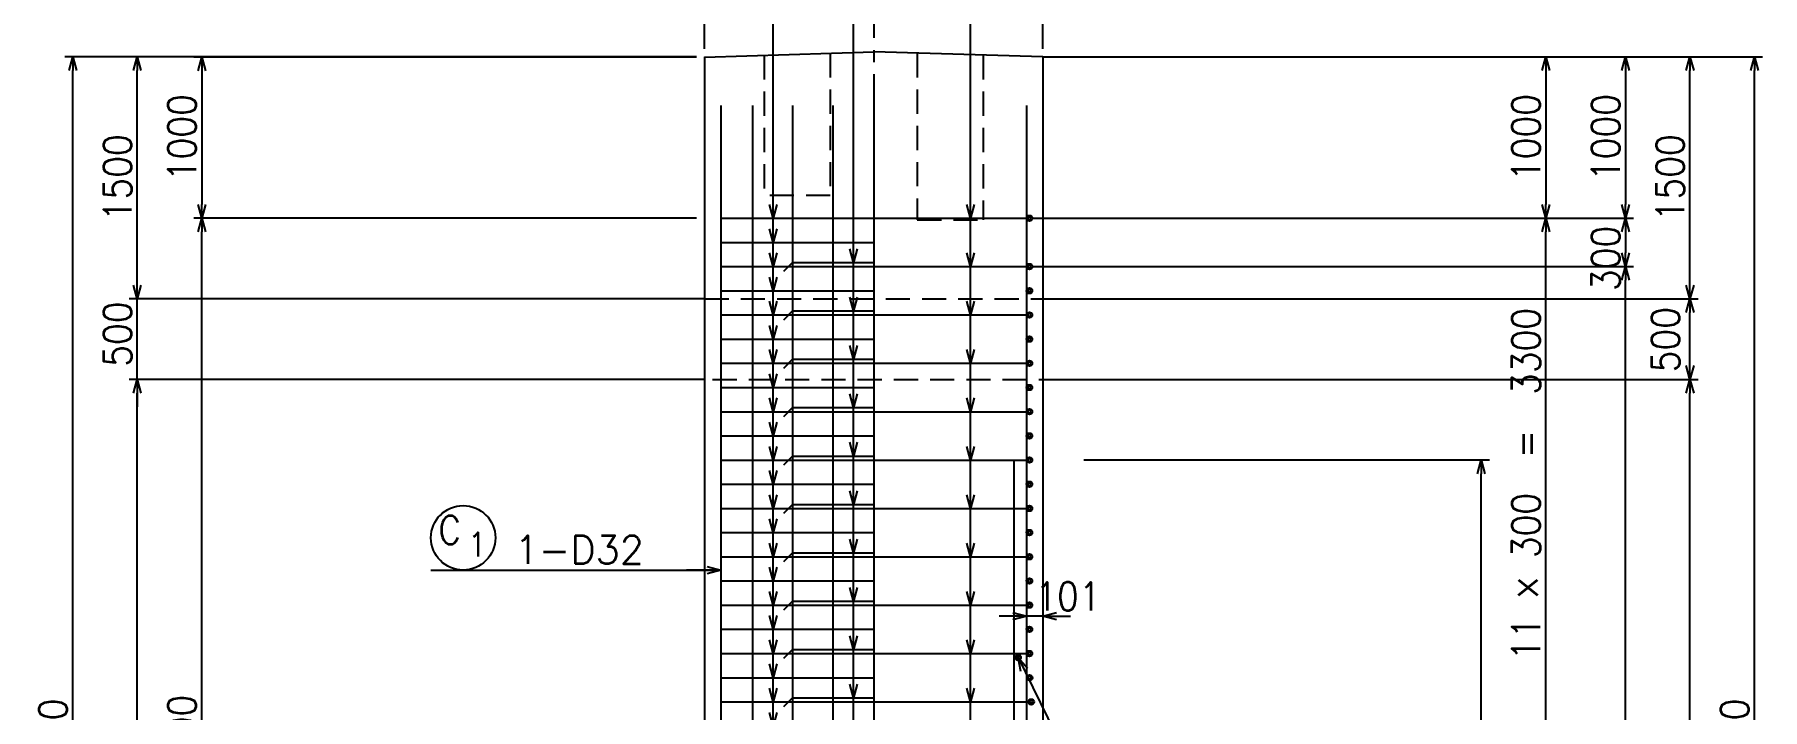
# Model space of a CAD drawing. Extents: x -12844 to 29206, y 115643 to 145343.
# Drawn here: x 5449 to 16171, y 133577 to 137763 of the extents above; entities that cross this region are included whole.
import ezdxf

# ---------------------------------------------------------------- set-up
doc = ezdxf.new("R2010")
doc.units = 0
doc.header["$LTSCALE"] = 300
doc.header["$MEASUREMENT"] = 0
doc.linetypes.add('CENTER', pattern=[2, 1.25, -0.25, 0.25, -0.25])
doc.linetypes.add('HIDDEN', pattern=[0.375, 0.25, -0.125])
doc.layers.get('0').update_dxf_attribs({"linetype": 'CONTINUOUS'})
doc.layers.get('DEFPOINTS').update_dxf_attribs({"linetype": 'CONTINUOUS'})
for name, color, linetype in [('丸ポチ', 2, 'CONTINUOUS'), ('寸法', 1, 'CONTINUOUS'), ('引き出し横', 1, 'CONTINUOUS'), ('引き出し縦', 1, 'CONTINUOUS'), ('柱主筋', 2, 'CONTINUOUS'), ('構造', 3, 'CONTINUOUS'), ('肋筋-0', 3, 'CONTINUOUS'), ('肋筋-2', 3, 'CONTINUOUS')]:
    doc.layers.add(name, color=color, linetype=linetype)
doc.styles.add('romans', font='ROMANS.shx', dxfattribs={"width": 0.9, "bigfont": 'EXTFONT.shx'})
doc.styles.add('ｽﾀｲﾙ1', font='ROMANS.shx', dxfattribs={"bigfont": 'EXTFONT.shx'})
doc.dimstyles.new('ST-50', dxfattribs={"dimscale": 50, "dimtxt": 3.5, "dimasz": 1.7, "dimexe": 1, "dimexo": 1, "dimgap": 1, "dimtad": 0, "dimdec": 0, "dimzin": 0, "dimdsep": 46, "dimtxsty": 'romans', "dimblk": 'OPEN30', "dimcen": 1, "dimdle": 3, "dimclrd": 1, "dimclre": 1, "dimclrt": 3, "dimaunit": 1, "dimadec": 0, "dimazin": 0, "dimtfac": 1, "dimtdec": 0, "dimtix": 1, "dimtmove": 2, "dimatfit": 3, "dimldrblk": 'OPEN30', "dimfxl": 0, "dimtvp": 0.7, "dimtolj": 1, "dimtzin": 0, "dimarcsym": 0})
doc.dimstyles.new('矢', dxfattribs={"dimscale": 50, "dimtxt": 3.5, "dimasz": 1.7, "dimexe": 1, "dimexo": 0.7, "dimgap": 0.09, "dimtad": 0, "dimdec": 0, "dimzin": 0, "dimdsep": 46, "dimtxsty": 'romans', "dimblk": 'OPEN30', "dimcen": 1, "dimdle": 1, "dimclrd": 1, "dimclre": 1, "dimclrt": 3, "dimaunit": 1, "dimadec": 0, "dimazin": 0, "dimtfac": 1, "dimtdec": 0, "dimtix": 1, "dimtmove": 2, "dimatfit": 3, "dimldrblk": 'OPEN30', "dimfxl": 0, "dimtvp": 0.7, "dimtolj": 1, "dimtzin": 0, "dimarcsym": 0})

# ---------------------------------------------------------------- blocks, each defined once
blk = doc.blocks.new('_Open30')
at = {"color": 0, "lineweight": -2}
for p, q in [((-1, 0.27), (0, 0)), ((0, 0), (-1, -0.27)), ((0, 0), (-1, 0))]:
    blk.add_line(p, q, dxfattribs=at)
blk = doc.blocks.new('*D11')
at = {"layer": 'DEFPOINTS', "color": 0, "linetype": 'Continuous'}
for p in [(11656, 135624), (15721, 135624), (14106, 129124)]:
    blk.add_point(p, dxfattribs=at)
at = {"layer": '寸法', "color": 1, "linetype": 'Continuous', "lineweight": -2}
for p, q in [((11706, 135624), (15771, 135624)), ((15721, 129209), (15721, 135539)), ((14156, 129124), (15771, 129124))]:
    blk.add_line(p, q, dxfattribs=at)
at = {"layer": '寸法', "color": 1, "linetype": 'Continuous', "lineweight": -2, "xscale": 85, "yscale": 85, "zscale": 85}
for p, rotation in [((15721, 135624), 90), ((15721, 129124), 270)]:
    blk.add_blockref('_Open30', p, dxfattribs=dict(at, rotation=rotation))
at = {"layer": '寸法', "color": 3, "linetype": 'Continuous', "insert": (15598, 132374), "char_height": 175, "attachment_point": 5, "rotation": 90, "style": 'romans'}
blk.add_mtext('\\A1;6500', dxfattribs=at)
blk = doc.blocks.new('*D16')
at = {"layer": 'DEFPOINTS', "color": 0, "linetype": 'Continuous'}
for p in [(11656, 136124), (15721, 136124), (11656, 135624)]:
    blk.add_point(p, dxfattribs=at)
at = {"layer": '寸法', "color": 1, "linetype": 'Continuous', "lineweight": -2}
for p, q in [((11706, 136124), (15771, 136124)), ((15721, 135709), (15721, 136039)), ((11706, 135624), (15771, 135624))]:
    blk.add_line(p, q, dxfattribs=at)
at = {"layer": '寸法', "color": 1, "linetype": 'Continuous', "lineweight": -2, "xscale": 85, "yscale": 85, "zscale": 85}
for p, rotation in [((15721, 136124), 90), ((15721, 135624), 270)]:
    blk.add_blockref('_Open30', p, dxfattribs=dict(at, rotation=rotation))
at = {"layer": '寸法', "color": 3, "linetype": 'Continuous', "insert": (15569, 135870), "char_height": 175, "attachment_point": 5, "rotation": 90, "style": 'romans'}
blk.add_mtext('\\A1;500', dxfattribs=at)
blk = doc.blocks.new('*D18')
at = {"layer": 'DEFPOINTS', "color": 0, "linetype": 'Continuous'}
for p in [(11643, 136324), (15321, 136324), (12652, 128524)]:
    blk.add_point(p, dxfattribs=at)
at = {"layer": '寸法', "color": 1, "linetype": 'Continuous', "lineweight": -2}
for p, q in [((11693, 136324), (15371, 136324)), ((15321, 128609), (15321, 136239)), ((12702, 128524), (15371, 128524))]:
    blk.add_line(p, q, dxfattribs=at)
at = {"layer": '寸法', "color": 1, "linetype": 'Continuous', "lineweight": -2, "xscale": 85, "yscale": 85, "zscale": 85}
for p, rotation in [((15321, 136324), 90), ((15321, 128524), 270)]:
    blk.add_blockref('_Open30', p, dxfattribs=dict(at, rotation=rotation))
at = {"layer": '寸法', "color": 3, "linetype": 'Continuous', "insert": (15198, 132424), "char_height": 175, "attachment_point": 5, "rotation": 90, "style": 'romans'}
blk.add_mtext('\\A1;52 × 150  =  7800', dxfattribs=at)
blk = doc.blocks.new('*D19')
at = {"layer": 'DEFPOINTS', "color": 0, "linetype": 'Continuous'}
for p in [(11656, 137624), (15721, 137624), (11656, 136124)]:
    blk.add_point(p, dxfattribs=at)
at = {"layer": '寸法', "color": 1, "linetype": 'Continuous', "lineweight": -2}
for p, q in [((11706, 137624), (15771, 137624)), ((15721, 136209), (15721, 137539)), ((11706, 136124), (15771, 136124))]:
    blk.add_line(p, q, dxfattribs=at)
at = {"layer": '寸法', "color": 1, "linetype": 'Continuous', "lineweight": -2, "xscale": 85, "yscale": 85, "zscale": 85}
for p, rotation in [((15721, 137624), 90), ((15721, 136124), 270)]:
    blk.add_blockref('_Open30', p, dxfattribs=dict(at, rotation=rotation))
at = {"layer": '寸法', "color": 3, "linetype": 'Continuous', "insert": (15598, 136874), "char_height": 175, "attachment_point": 5, "rotation": 90, "style": 'romans'}
blk.add_mtext('\\A1;1500', dxfattribs=at)
blk = doc.blocks.new('*D20')
at = {"layer": 'DEFPOINTS', "color": 0, "linetype": 'Continuous'}
for p in [(11656, 137624), (16121, 137624), (11756, 129124)]:
    blk.add_point(p, dxfattribs=at)
at = {"layer": '寸法', "color": 1, "linetype": 'Continuous', "lineweight": -2}
for p, q in [((11706, 137624), (16171, 137624)), ((16121, 129209), (16121, 137539)), ((11806, 129124), (16171, 129124))]:
    blk.add_line(p, q, dxfattribs=at)
at = {"layer": '寸法', "color": 1, "linetype": 'Continuous', "lineweight": -2, "xscale": 85, "yscale": 85, "zscale": 85}
for p, rotation in [((16121, 137624), 90), ((16121, 129124), 270)]:
    blk.add_blockref('_Open30', p, dxfattribs=dict(at, rotation=rotation))
at = {"layer": '寸法', "color": 3, "linetype": 'Continuous', "insert": (15998, 133374), "char_height": 175, "attachment_point": 5, "rotation": 90, "style": 'romans'}
blk.add_mtext('\\A1;8500', dxfattribs=at)
blk = doc.blocks.new('*D44')
at = {"layer": 'DEFPOINTS', "color": 0, "linetype": 'Continuous'}
for p in [(11706, 139586), (9606, 137624), (11706, 137624)]:
    blk.add_point(p, dxfattribs=at)
at = {"layer": '寸法', "color": 1, "linetype": 'Continuous', "lineweight": -2}
for p, q in [((9606, 137674), (9606, 139636)), ((11706, 137674), (11706, 139636)), ((9691, 139586), (11621, 139586))]:
    blk.add_line(p, q, dxfattribs=at)
at = {"layer": '寸法', "color": 1, "linetype": 'Continuous', "lineweight": -2, "xscale": 85, "yscale": 85, "zscale": 85, "rotation": 180}
blk.add_blockref('_Open30', (9606, 139586), dxfattribs=at)
at = {"layer": '寸法', "color": 1, "linetype": 'Continuous', "lineweight": -2, "xscale": 85, "yscale": 85, "zscale": 85}
blk.add_blockref('_Open30', (11706, 139586), dxfattribs=at)
at = {"layer": '寸法', "color": 3, "linetype": 'Continuous', "insert": (10656, 139708), "char_height": 175, "attachment_point": 5, "style": 'romans'}
blk.add_mtext('\\A1;2100', dxfattribs=at)
blk = doc.blocks.new('*D45')
at = {"layer": 'DEFPOINTS', "color": 0, "linetype": 'Continuous'}
for p in [(6086, 137624), (9606, 137624), (9656, 136124)]:
    blk.add_point(p, dxfattribs=at)
at = {"layer": '寸法', "color": 1, "linetype": 'Continuous', "lineweight": -2}
for p, q in [((9556, 137624), (6036, 137624)), ((6086, 136209), (6086, 137539)), ((9606, 136124), (6036, 136124))]:
    blk.add_line(p, q, dxfattribs=at)
at = {"layer": '寸法', "color": 1, "linetype": 'Continuous', "lineweight": -2, "xscale": 85, "yscale": 85, "zscale": 85}
for p, rotation in [((6086, 137624), 90), ((6086, 136124), 270)]:
    blk.add_blockref('_Open30', p, dxfattribs=dict(at, rotation=rotation))
at = {"layer": '寸法', "color": 3, "linetype": 'Continuous', "insert": (5963, 136874), "char_height": 175, "attachment_point": 5, "rotation": 90, "style": 'romans'}
blk.add_mtext('\\A1;1500', dxfattribs=at)
blk = doc.blocks.new('*D46')
at = {"layer": 'DEFPOINTS', "color": 0, "linetype": 'Continuous'}
for p in [(6086, 136124), (9656, 136124), (9656, 135624)]:
    blk.add_point(p, dxfattribs=at)
at = {"layer": '寸法', "color": 1, "linetype": 'Continuous', "lineweight": -2}
for p, q in [((6086, 136209), (6086, 136294)), ((9606, 136124), (6036, 136124)), ((6086, 135624), (6086, 136124)), ((9606, 135624), (6036, 135624)), ((6086, 135539), (6086, 135454))]:
    blk.add_line(p, q, dxfattribs=at)
at = {"layer": '寸法', "color": 1, "linetype": 'Continuous', "lineweight": -2, "xscale": 85, "yscale": 85, "zscale": 85}
for p, rotation in [((6086, 136124), 270), ((6086, 135624), 90)]:
    blk.add_blockref('_Open30', p, dxfattribs=dict(at, rotation=rotation))
at = {"layer": '寸法', "color": 3, "linetype": 'Continuous', "insert": (5963, 135905), "char_height": 175, "attachment_point": 5, "rotation": 90, "style": 'romans'}
blk.add_mtext('\\A1;500', dxfattribs=at)
blk = doc.blocks.new('*D47')
at = {"layer": 'DEFPOINTS', "color": 0, "linetype": 'Continuous'}
for p in [(5686, 137624), (9606, 137624), (9556, 129124)]:
    blk.add_point(p, dxfattribs=at)
at = {"layer": '寸法', "color": 1, "linetype": 'Continuous', "lineweight": -2}
for p, q in [((9556, 137624), (5636, 137624)), ((5686, 129209), (5686, 137539)), ((9506, 129124), (5636, 129124))]:
    blk.add_line(p, q, dxfattribs=at)
at = {"layer": '寸法', "color": 1, "linetype": 'Continuous', "lineweight": -2, "xscale": 85, "yscale": 85, "zscale": 85}
for p, rotation in [((5686, 137624), 90), ((5686, 129124), 270)]:
    blk.add_blockref('_Open30', p, dxfattribs=dict(at, rotation=rotation))
at = {"layer": '寸法', "color": 3, "linetype": 'Continuous', "insert": (5563, 133374), "char_height": 175, "attachment_point": 5, "rotation": 90, "style": 'romans'}
blk.add_mtext('\\A1;8500', dxfattribs=at)
blk = doc.blocks.new('*D49')
at = {"layer": 'DEFPOINTS', "color": 0, "linetype": 'Continuous'}
for p in [(6086, 135624), (9656, 135624), (7206, 129124)]:
    blk.add_point(p, dxfattribs=at)
at = {"layer": '寸法', "color": 1, "linetype": 'Continuous', "lineweight": -2}
for p, q in [((9606, 135624), (6036, 135624)), ((6086, 129209), (6086, 135539)), ((7156, 129124), (6036, 129124))]:
    blk.add_line(p, q, dxfattribs=at)
at = {"layer": '寸法', "color": 1, "linetype": 'Continuous', "lineweight": -2, "xscale": 85, "yscale": 85, "zscale": 85}
for p, rotation in [((6086, 135624), 90), ((6086, 129124), 270)]:
    blk.add_blockref('_Open30', p, dxfattribs=dict(at, rotation=rotation))
at = {"layer": '寸法', "color": 3, "linetype": 'Continuous', "insert": (5963, 132374), "char_height": 175, "attachment_point": 5, "rotation": 90, "style": 'romans'}
blk.add_mtext('\\A1;6500', dxfattribs=at)
blk = doc.blocks.new('*D51')
at = {"layer": 'DEFPOINTS', "color": 0, "linetype": 'Continuous'}
for p in [(6486, 136624), (9556, 136624), (8660, 128524)]:
    blk.add_point(p, dxfattribs=at)
at = {"layer": '寸法', "color": 1, "linetype": 'Continuous', "lineweight": -2}
for p, q in [((9506, 136624), (6436, 136624)), ((6486, 128609), (6486, 136539)), ((8610, 128524), (6436, 128524))]:
    blk.add_line(p, q, dxfattribs=at)
at = {"layer": '寸法', "color": 1, "linetype": 'Continuous', "lineweight": -2, "xscale": 85, "yscale": 85, "zscale": 85}
for p, rotation in [((6486, 136624), 90), ((6486, 128524), 270)]:
    blk.add_blockref('_Open30', p, dxfattribs=dict(at, rotation=rotation))
at = {"layer": '寸法', "color": 3, "linetype": 'Continuous', "insert": (6363, 132574), "char_height": 175, "attachment_point": 5, "rotation": 90, "style": 'romans'}
blk.add_mtext('\\A1;54 × 150  =  8100', dxfattribs=at)
blk = doc.blocks.new('*D53')
at = {"layer": 'DEFPOINTS', "color": 0, "linetype": 'Continuous'}
for p in [(11605, 134155), (11605, 134155), (11706, 134155)]:
    blk.add_point(p, dxfattribs=at)
at = {"layer": '寸法', "color": 1, "linetype": 'Continuous', "lineweight": -2}
for p, q in [((11520, 134155), (11435, 134155)), ((11706, 134155), (11605, 134155)), ((11791, 134155), (11876, 134155))]:
    blk.add_line(p, q, dxfattribs=at)
at = {"layer": '寸法', "color": 1, "linetype": 'Continuous', "lineweight": -2, "xscale": 85, "yscale": 85, "zscale": 85}
blk.add_blockref('_Open30', (11605, 134155), dxfattribs=at)
at = {"layer": '寸法', "color": 1, "linetype": 'Continuous', "lineweight": -2, "xscale": 85, "yscale": 85, "zscale": 85, "rotation": 180}
blk.add_blockref('_Open30', (11706, 134155), dxfattribs=at)
at = {"layer": '寸法', "color": 3, "linetype": 'Continuous', "insert": (11861, 134278), "char_height": 175, "attachment_point": 5, "style": 'romans'}
blk.add_mtext('\\A1;101', dxfattribs=at)
blk = doc.blocks.new('*D54')
at = {"layer": 'DEFPOINTS', "color": 0, "linetype": 'Continuous'}
for p in [(10656, 139186), (11706, 139186), (11706, 137624)]:
    blk.add_point(p, dxfattribs=at)
at = {"layer": '寸法', "color": 1, "linetype": 'Continuous', "lineweight": -2}
for p, q in [((10741, 139186), (11621, 139186)), ((11706, 137674), (11706, 139236))]:
    blk.add_line(p, q, dxfattribs=at)
at = {"layer": '寸法', "color": 1, "linetype": 'Continuous', "lineweight": -2, "xscale": 85, "yscale": 85, "zscale": 85, "rotation": 180}
blk.add_blockref('_Open30', (10656, 139186), dxfattribs=at)
at = {"layer": '寸法', "color": 1, "linetype": 'Continuous', "lineweight": -2, "xscale": 85, "yscale": 85, "zscale": 85}
blk.add_blockref('_Open30', (11706, 139186), dxfattribs=at)
at = {"layer": '寸法', "color": 3, "linetype": 'Continuous', "insert": (11181, 139308), "char_height": 175, "attachment_point": 5, "style": 'romans'}
blk.add_mtext('\\A1;1050', dxfattribs=at)
blk = doc.blocks.new('*D55')
at = {"layer": 'DEFPOINTS', "color": 0, "linetype": 'Continuous'}
for p in [(10656, 139186), (10656, 139186), (9606, 137624)]:
    blk.add_point(p, dxfattribs=at)
at = {"layer": '寸法', "color": 1, "linetype": 'Continuous', "lineweight": -2}
for p, q in [((9606, 137674), (9606, 139236)), ((9691, 139186), (10571, 139186))]:
    blk.add_line(p, q, dxfattribs=at)
at = {"layer": '寸法', "color": 1, "linetype": 'Continuous', "lineweight": -2, "xscale": 85, "yscale": 85, "zscale": 85, "rotation": 180}
blk.add_blockref('_Open30', (9606, 139186), dxfattribs=at)
at = {"layer": '寸法', "color": 1, "linetype": 'Continuous', "lineweight": -2, "xscale": 85, "yscale": 85, "zscale": 85}
blk.add_blockref('_Open30', (10656, 139186), dxfattribs=at)
at = {"layer": '寸法', "color": 3, "linetype": 'Continuous', "insert": (10131, 139308), "char_height": 175, "attachment_point": 5, "style": 'romans'}
blk.add_mtext('\\A1;1050', dxfattribs=at)
blk = doc.blocks.new('*D67')
at = {"layer": 'DEFPOINTS', "color": 0, "linetype": 'Continuous'}
for p in [(11656, 137624), (11656, 136624), (15321, 136624)]:
    blk.add_point(p, dxfattribs=at)
at = {"layer": '構造', "color": 1, "linetype": 'Continuous', "lineweight": -2}
for p, q in [((11706, 137624), (15371, 137624)), ((15321, 137539), (15321, 136709)), ((11706, 136624), (15371, 136624))]:
    blk.add_line(p, q, dxfattribs=at)
at = {"layer": '構造', "color": 1, "linetype": 'Continuous', "lineweight": -2, "xscale": 85, "yscale": 85, "zscale": 85}
for p, rotation in [((15321, 137624), 90), ((15321, 136624), 270)]:
    blk.add_blockref('_Open30', p, dxfattribs=dict(at, rotation=rotation))
at = {"layer": '構造', "color": 3, "linetype": 'Continuous', "insert": (15198, 137124), "char_height": 175, "attachment_point": 5, "rotation": 90, "style": 'romans'}
blk.add_mtext('\\A1;1000', dxfattribs=at)
blk = doc.blocks.new('*D68')
at = {"layer": 'DEFPOINTS', "color": 0, "linetype": 'Continuous'}
for p in [(9606, 137622), (6486, 136624), (9606, 136624)]:
    blk.add_point(p, dxfattribs=at)
at = {"layer": '寸法', "color": 1, "linetype": 'Continuous', "lineweight": -2}
for p, q in [((9556, 137622), (6436, 137622)), ((6486, 137537), (6486, 136709)), ((9556, 136624), (6436, 136624))]:
    blk.add_line(p, q, dxfattribs=at)
at = {"layer": '寸法', "color": 1, "linetype": 'Continuous', "lineweight": -2, "xscale": 85, "yscale": 85, "zscale": 85}
for p, rotation in [((6486, 137622), 90), ((6486, 136624), 270)]:
    blk.add_blockref('_Open30', p, dxfattribs=dict(at, rotation=rotation))
at = {"layer": '寸法', "color": 3, "linetype": 'Continuous', "insert": (6363, 137123), "char_height": 175, "attachment_point": 5, "rotation": 90, "style": 'romans'}
blk.add_mtext('\\A1;1000', dxfattribs=at)
blk = doc.blocks.new('*D71')
at = {"layer": 'DEFPOINTS', "color": 0, "linetype": 'Continuous'}
for p in [(11656, 136624), (14826, 136624), (11656, 133324)]:
    blk.add_point(p, dxfattribs=at)
at = {"layer": '構造', "color": 1, "linetype": 'Continuous', "lineweight": -2}
for p, q in [((11706, 136624), (14876, 136624)), ((14826, 133409), (14826, 136539)), ((11706, 133324), (14876, 133324))]:
    blk.add_line(p, q, dxfattribs=at)
at = {"layer": '構造', "color": 1, "linetype": 'Continuous', "lineweight": -2, "xscale": 85, "yscale": 85, "zscale": 85}
for p, rotation in [((14826, 136624), 90), ((14826, 133324), 270)]:
    blk.add_blockref('_Open30', p, dxfattribs=dict(at, rotation=rotation))
at = {"layer": '構造', "color": 3, "linetype": 'Continuous', "insert": (14703, 134974), "char_height": 175, "attachment_point": 5, "rotation": 90, "style": 'romans'}
blk.add_mtext('\\A1;11 × 300  =  3300', dxfattribs=at)
blk = doc.blocks.new('*D72')
at = {"layer": 'DEFPOINTS', "color": 0, "linetype": 'Continuous'}
for p in [(11656, 137624), (11656, 136624), (14826, 136624)]:
    blk.add_point(p, dxfattribs=at)
at = {"layer": '構造', "color": 1, "linetype": 'Continuous', "lineweight": -2}
for p, q in [((11706, 137624), (14876, 137624)), ((14826, 137539), (14826, 136709)), ((11706, 136624), (14876, 136624))]:
    blk.add_line(p, q, dxfattribs=at)
at = {"layer": '構造', "color": 1, "linetype": 'Continuous', "lineweight": -2, "xscale": 85, "yscale": 85, "zscale": 85}
for p, rotation in [((14826, 137624), 90), ((14826, 136624), 270)]:
    blk.add_blockref('_Open30', p, dxfattribs=dict(at, rotation=rotation))
at = {"layer": '構造', "color": 3, "linetype": 'Continuous', "insert": (14703, 137124), "char_height": 175, "attachment_point": 5, "rotation": 90, "style": 'romans'}
blk.add_mtext('\\A1;1000', dxfattribs=at)
blk = doc.blocks.new('*D77')
at = {"layer": 'DEFPOINTS', "color": 0, "linetype": 'Continuous'}
for p in [(11593, 136624), (11593, 136324), (15321, 136324)]:
    blk.add_point(p, dxfattribs=at)
at = {"layer": '構造', "color": 1, "linetype": 'Continuous', "lineweight": -2}
for p, q in [((11643, 136624), (15371, 136624)), ((15321, 136539), (15321, 136409)), ((11643, 136324), (15371, 136324))]:
    blk.add_line(p, q, dxfattribs=at)
at = {"layer": '構造', "color": 1, "linetype": 'Continuous', "lineweight": -2, "xscale": 85, "yscale": 85, "zscale": 85}
for p, rotation in [((15321, 136624), 90), ((15321, 136324), 270)]:
    blk.add_blockref('_Open30', p, dxfattribs=dict(at, rotation=rotation))
at = {"layer": '構造', "color": 3, "linetype": 'Continuous', "insert": (15198, 136374), "char_height": 175, "attachment_point": 5, "rotation": 90, "style": 'romans'}
blk.add_mtext('\\A1;300', dxfattribs=at)
blk = doc.blocks.new('*D83')
at = {"layer": 'DEFPOINTS', "color": 0, "linetype": 'Continuous'}
for p in [(11909, 135124), (14426, 135124), (12884, 129123)]:
    blk.add_point(p, dxfattribs=at)
at = {"layer": '寸法', "color": 1, "linetype": 'Continuous', "lineweight": -2}
for p, q in [((11959, 135124), (14476, 135124)), ((14426, 129208), (14426, 135039)), ((12934, 129123), (14476, 129123))]:
    blk.add_line(p, q, dxfattribs=at)
at = {"layer": '寸法', "color": 1, "linetype": 'Continuous', "lineweight": -2, "xscale": 85, "yscale": 85, "zscale": 85}
for p, rotation in [((14426, 135124), 90), ((14426, 129123), 270)]:
    blk.add_blockref('_Open30', p, dxfattribs=dict(at, rotation=rotation))
at = {"layer": '寸法', "color": 3, "linetype": 'Continuous', "insert": (14303, 132124), "char_height": 175, "attachment_point": 5, "rotation": 90, "style": 'romans'}
blk.add_mtext('\\A1;6000', dxfattribs=at)

msp = doc.modelspace()

# ---------------------------------------------------------------- linework, layer by layer
at = {"layer": '丸ポチ', "color": 2, "linetype": 'Continuous'}
for centre, radius in [((11622.1, 136623.5), 17.5), ((11622.1, 136623.5), 8.75), ((11622.1, 136323.5), 17.5), ((11622.1, 136323.5), 8.75), ((11622.1, 136173.5), 17.5), ((11622.1, 136173.5), 8.75), ((11622.1, 136023.5), 17.5), ((11622.1, 136023.5), 8.75), ((11622.1, 135873.5), 17.5), ((11622.1, 135873.5), 8.75), ((11622.1, 135723.5), 17.5), ((11622.1, 135723.5), 8.75), ((11622.1, 135573.5), 17.5), ((11622.1, 135573.5), 8.75), ((11622.1, 135423.5), 17.5), ((11622.1, 135423.5), 8.75), ((11622.1, 135273.5), 17.5), ((11622.1, 135273.5), 8.75), ((11622.1, 135123.5), 17.5), ((11622.1, 135123.5), 8.75), ((11622.1, 134973.5), 17.5), ((11622.1, 134973.5), 8.75), ((11622.1, 134823.5), 17.5), ((11622.1, 134823.5), 8.75), ((11622.1, 134673.5), 17.5), ((11622.1, 134673.5), 8.75), ((11622.1, 134523.5), 17.5), ((11622.1, 134523.5), 8.75), ((11622.1, 134373.5), 17.5), ((11622.1, 134373.5), 8.75), ((11622.1, 134223.5), 17.5), ((11622.1, 134223.5), 8.75), ((11622.1, 134073.5), 17.5), ((11622.1, 134073.5), 8.75), ((11622.1, 133923.5), 17.5), ((11622.1, 133923.5), 8.75), ((11551.8, 133898.5), 17.5), ((11551.8, 133898.5), 8.75), ((11623.3, 133773.5), 17.5), ((11623.3, 133773.5), 8.75), ((11633.1, 133623.5), 17.5), ((11633.1, 133623.5), 8.75)]:
    msp.add_circle(centre, radius, dxfattribs=at)
at = {"layer": '引き出し横', "linetype": 'Continuous', "flags": 128}
msp.add_lwpolyline([(7907.3, 134441.2), (9706.8, 134441.2)], dxfattribs=at)
at = {"layer": '引き出し横', "color": 1, "linetype": 'Continuous'}
msp.add_circle((8108.2, 134641.2), 200, dxfattribs=at)
at = {"layer": '引き出し縦', "linetype": 'Continuous', "flags": 128}
for points in [[(10531.1, 127648.5), (10531.1, 138334.3)], [(11255.6, 127623.5), (11255.6, 137870.1)]]:
    msp.add_lwpolyline(points, dxfattribs=at)
at = {"layer": '引き出し縦', "linetype": 'Continuous', "extrusion": (0, 0, -1)}
msp.add_lwpolyline([(-10032.4, 137636.4), (-10032.4, 137899.8)], dxfattribs=at)
at = {"layer": '柱主筋', "linetype": 'Continuous'}
for p, q in [((9706.8, 137323.5), (9706.8, 126877.5)), ((9902.8, 137323.5), (9902.8, 126742)), ((10152.8, 137323.5), (10152.8, 126742)), ((10402.8, 137323.5), (10402.8, 126742)), ((10655.8, 137323.5), (10655.8, 126763.5)), ((11604.8, 137323.5), (11604.8, 126864.5)), ((11524.8, 135123.5), (11524.8, 126864.5))]:
    msp.add_line(p, q, dxfattribs=at)
at = {"layer": '構造', "color": 1, "linetype": 'CENTER'}
msp.add_line((10655.8, 139316.5), (10655.8, 126006.4), dxfattribs=at)
at = {"layer": '構造', "linetype": 'Continuous'}
for p, q in [((9605.8, 137622), (10655.8, 137654.9)), ((9605.8, 137623.5), (9605.8, 129123.5)), ((11705.8, 137623.5), (10655.8, 137654.9)), ((11705.8, 137623.5), (11705.8, 129123.5))]:
    msp.add_line(p, q, dxfattribs=at)
at = {"layer": '構造', "linetype": 'HIDDEN', "ltscale": 2}
for p, q in [((9975.8, 137633.6), (9975.8, 136763.5)), ((10385.8, 137646.5), (10385.8, 136763.5)), ((10925.8, 137646.5), (10925.8, 136613.5)), ((11335.8, 137633.6), (11335.8, 136613.5)), ((10385.8, 136763.5), (9975.8, 136763.5)), ((10925.8, 136613.5), (11335.8, 136613.5)), ((9605.8, 136123.6), (11705.8, 136123.6)), ((9655.8, 135623.5), (11705.8, 135623.5))]:
    msp.add_line(p, q, dxfattribs=at)
at = {"layer": '肋筋-0', "linetype": 'Continuous'}
for p, q in [((9706.8, 136623.5), (11604.8, 136623.5)), ((9706.8, 136473.5), (10655.8, 136473.5)), ((9706.8, 136323.5), (11604.8, 136323.5)), ((9706.8, 136173.5), (10655.8, 136173.5)), ((9706.8, 136023.5), (11604.8, 136023.5)), ((9706.8, 135873.5), (10655.8, 135873.5)), ((9706.8, 135723.5), (11604.8, 135723.5)), ((9706.8, 135573.5), (10655.8, 135573.5)), ((9706.8, 135423.5), (11604.8, 135423.5)), ((9706.8, 135273.5), (10655.8, 135273.5)), ((9706.8, 135123.5), (11604.8, 135123.5)), ((9706.8, 134973.5), (10655.8, 134973.5)), ((9706.8, 134823.5), (11604.8, 134823.5)), ((9706.8, 134673.5), (10655.8, 134673.5)), ((9706.8, 134523.5), (11604.8, 134523.5)), ((9706.8, 134373.5), (10655.8, 134373.5)), ((9706.8, 134223.5), (11604.8, 134223.5)), ((9706.8, 134073.5), (10655.8, 134073.5)), ((9706.8, 133923.5), (11604.8, 133923.5)), ((9706.8, 133773.5), (10655.8, 133773.5)), ((9706.8, 133623.5), (11604.8, 133623.5))]:
    msp.add_line(p, q, dxfattribs=at)
at = {"layer": '肋筋-2'}
for p, q in [((10152.8, 136348.5), (10096.3, 136292)), ((10152.8, 136348.5), (10655.8, 136348.5)), ((10152.8, 136048.5), (10096.3, 135992)), ((10152.8, 136048.5), (10655.8, 136048.5)), ((10152.8, 135748.5), (10096.3, 135692)), ((10152.8, 135748.5), (10655.8, 135748.5)), ((10152.8, 135448.5), (10096.3, 135392)), ((10152.8, 135448.5), (10655.8, 135448.5)), ((10152.8, 135148.5), (10096.3, 135092)), ((10152.8, 135148.5), (10655.8, 135148.5)), ((10152.8, 134848.5), (10096.3, 134792)), ((10152.8, 134848.5), (10655.8, 134848.5)), ((10152.8, 134548.5), (10096.3, 134492)), ((10152.8, 134548.5), (10655.8, 134548.5)), ((10152.8, 134248.5), (10096.3, 134192)), ((10152.8, 134248.5), (10655.8, 134248.5)), ((10152.8, 133948.5), (10096.3, 133892)), ((10152.8, 133948.5), (10655.8, 133948.5)), ((10152.8, 133648.5), (10096.3, 133592)), ((10152.8, 133648.5), (10655.8, 133648.5))]:
    msp.add_line(p, q, dxfattribs=at)

# ---------------------------------------------------------------- texts
at = {"layer": '引き出し横', "color": 3, "style": 'ｽﾀｲﾙ1', "width": 0.9}
for s, height, p in [('C', 175, (7953.7, 134602.4)), ('1', 150, (8137.2, 134525.5))]:
    msp.add_text(s, height=height, dxfattribs=at).set_placement(p)
at = {"layer": '引き出し横', "color": 3, "style": 'romans'}
msp.add_text('1-D32', height=175, dxfattribs=at).set_placement((8427.5, 134479.5))

# ---------------------------------------------------------------- dimensions: what is measured, and where the dimension line sits
at = {"layer": '寸法', "linetype": 'Continuous'}
for base, p1, p2, picture, middle in [((11705.8, 139585.6), (9605.8, 137623.5), (11705.8, 137623.5), '*D44', (10655.8, 139708.1)), ((10655.8, 139185.6), (9605.8, 137623.5), (10655.8, 139185.6), '*D55', (10130.8, 139308.1)), ((11705.8, 139185.6), (10655.8, 139185.6), (11705.8, 137623.5), '*D54', (11180.8, 139308.1))]:
    dim = msp.add_linear_dim(base=base, p1=p1, p2=p2, dimstyle='ST-50', dxfattribs=at)
    dim.commit()
    dim.dimension.update_dxf_attribs({"geometry": picture, "text_midpoint": middle})
for base, p1, p2, picture, middle in [((5685.9, 137623.5), (9555.8, 129123.5), (9605.8, 137623.5), '*D47', (5563.4, 133373.5)), ((6085.9, 137623.5), (9655.8, 136123.6), (9605.8, 137623.5), '*D45', (5963.4, 136873.6)), ((15720.7, 137623.5), (11655.8, 136123.6), (11655.8, 137623.5), '*D19', (15598.2, 136873.6)), ((16120.7, 137623.5), (11755.8, 129123.5), (11655.8, 137623.5), '*D20', (15998.2, 133373.5)), ((6085.9, 135623.5), (7205.8, 129123.5), (9655.8, 135623.5), '*D49', (5963.4, 132373.5)), ((15720.7, 135623.5), (14105.8, 129123.5), (11655.8, 135623.5), '*D11', (15598.2, 132373.5)), ((14425.8, 135123.5), (12883.8, 129123.5), (11908.8, 135123.5), '*D83', (14303.3, 132123.5))]:
    dim = msp.add_linear_dim(base=base, p1=p1, p2=p2, angle=90, dimstyle='ST-50', dxfattribs=at)
    dim.commit()
    dim.dimension.update_dxf_attribs({"geometry": picture, "text_midpoint": middle})
for base, p1, p2, text, picture, middle in [((6485.9, 136623.5), (9605.8, 137622), (9605.8, 136623.5), '1000', '*D68', (6363.4, 137122.8)), ((6485.9, 136623.5), (8659.5, 128523.5), (9555.8, 136623.5), '54 × 150  =  <>', '*D51', (6363.4, 132573.5)), ((15320.7, 136323.5), (12652.2, 128523.5), (11643.1, 136323.5), '52 × 150  =  <>', '*D18', (15198.2, 132423.5))]:
    dim = msp.add_linear_dim(base=base, p1=p1, p2=p2, angle=90, text=text, dimstyle='ST-50', dxfattribs=at)
    dim.commit()
    dim.dimension.update_dxf_attribs({"geometry": picture, "text_midpoint": middle})
for base, p1, p2, picture, middle in [((6085.9, 136123.6), (9655.8, 135623.5), (9655.8, 136123.6), '*D46', (5963.4, 135904.7)), ((15720.7, 136123.6), (11655.8, 135623.5), (11655.8, 136123.6), '*D16', (15569.3, 135870.3))]:
    dim = msp.add_linear_dim(base=base, p1=p1, p2=p2, angle=90, dimstyle='ST-50', dxfattribs=at)
    dim.commit()
    dim.dimension.update_dxf_attribs({"geometry": picture, "text_midpoint": middle, "dimtype": 160})
dim = msp.add_linear_dim(base=(11604.8, 134155.1), p1=(11705.8, 134155.1), p2=(11604.8, 134155.1), angle=180, text='101', dimstyle='ST-50', dxfattribs=at)
dim.commit()
dim.dimension.update_dxf_attribs({"geometry": '*D53', "text_midpoint": (11860.7, 134277.6), "dimtype": 160})
at = {"layer": '構造', "linetype": 'Continuous'}
dim = msp.add_linear_dim(base=(15320.7, 136623.5), p1=(11655.8, 137623.5), p2=(11655.8, 136623.5), angle=90, dimstyle='ST-50', dxfattribs=at)
dim.commit()
dim.dimension.update_dxf_attribs({"geometry": '*D67', "text_midpoint": (15198.2, 137123.5)})
at = {"layer": '構造', "color": 1, "linetype": 'Continuous'}
dim = msp.add_linear_dim(base=(14825.8, 136623.5), p1=(11655.8, 137623.5), p2=(11655.8, 136623.5), angle=90, dimstyle='ST-50', dxfattribs=at)
dim.commit()
dim.dimension.update_dxf_attribs({"geometry": '*D72', "text_midpoint": (14703.3, 137123.5)})
at = {"layer": '構造', "linetype": 'Continuous'}
dim = msp.add_linear_dim(base=(15320.7, 136323.5), p1=(11593.1, 136623.5), p2=(11593.1, 136323.5), angle=90, dimstyle='ST-50', dxfattribs=at)
dim.commit()
dim.dimension.update_dxf_attribs({"geometry": '*D77', "text_midpoint": (15198.2, 136373.5), "dimtype": 160})
at = {"layer": '構造', "color": 1, "linetype": 'Continuous'}
dim = msp.add_linear_dim(base=(14825.8, 136623.5), p1=(11655.8, 133323.5), p2=(11655.8, 136623.5), angle=90, text='11 × 300  =  <>', dimstyle='ST-50', dxfattribs=at)
dim.commit()
dim.dimension.update_dxf_attribs({"geometry": '*D71', "text_midpoint": (14703.3, 134973.5)})

# ---------------------------------------------------------------- leaders
at = {"layer": '引き出し横', "linetype": 'Continuous'}
msp.add_leader([(9707.8, 134441.2), (9494.9, 134441.2)], dimstyle='矢', override={"dimgap": 0.09, "dimtad": 0}, dxfattribs=at)
at = {"layer": '引き出し縦', "linetype": 'Continuous'}
for points in [[(10032.4, 135423.5), (10032.4, 137636.4)], [(11255.6, 135423.5), (11255.6, 137636.4)], [(10032.4, 136623.5), (10032.4, 136836.4)], [(11255.6, 136623.5), (11255.6, 136836.4)], [(10032.4, 136623.5), (10032.4, 136736.4)], [(11255.6, 136623.5), (11255.6, 136736.4)], [(10032.4, 136473.5), (10032.4, 136686.4)], [(10032.4, 136323.5), (10032.4, 136536.4)], [(10531.1, 136348.5), (10531.1, 136561.4)], [(11255.6, 136323.5), (11255.6, 136536.4)], [(10032.4, 136323.5), (10032.4, 136436.4)], [(10032.4, 136173.5), (10032.4, 136386.4)], [(10531.1, 136348.5), (10531.1, 136461.4)], [(11255.6, 136323.5), (11255.6, 136436.4)], [(10032.4, 136023.5), (10032.4, 136236.4)], [(10531.1, 136048.5), (10531.1, 136261.4)], [(11255.6, 136023.5), (11255.6, 136236.4)], [(10032.4, 136023.5), (10032.4, 136136.4)], [(10032.4, 135873.5), (10032.4, 136086.4)], [(10531.1, 136048.5), (10531.1, 136161.4)], [(11255.6, 136023.5), (11255.6, 136136.4)], [(10531.1, 135748.5), (10531.1, 135961.4)], [(10032.4, 135723.5), (10032.4, 135936.4)], [(10531.1, 135748.5), (10531.1, 135861.4)], [(11255.6, 135723.5), (11255.6, 135936.4)], [(10032.4, 135723.5), (10032.4, 135836.4)], [(10032.4, 135573.5), (10032.4, 135786.4)], [(11255.6, 135723.5), (11255.6, 135836.4)], [(10531.1, 135448.5), (10531.1, 135661.4)], [(10032.4, 135423.5), (10032.4, 135536.4)], [(10531.1, 135448.5), (10531.1, 135561.4)], [(11255.6, 135423.5), (11255.6, 135536.4)], [(10032.4, 135273.5), (10032.4, 135486.4)], [(10032.4, 135123.5), (10032.4, 135336.4)], [(10531.1, 135148.5), (10531.1, 135361.4)], [(11255.6, 135123.5), (11255.6, 135336.4)], [(10032.4, 134973.5), (10032.4, 135186.4)], [(10032.4, 134823.5), (10032.4, 135036.4)], [(10531.1, 134848.5), (10531.1, 135061.4)], [(11255.6, 134823.5), (11255.6, 135036.4)], [(10032.4, 134673.5), (10032.4, 134886.4)], [(10032.4, 134523.5), (10032.4, 134736.4)], [(10531.1, 134548.5), (10531.1, 134761.4)], [(11255.6, 134523.5), (11255.6, 134736.4)], [(10032.4, 134373.5), (10032.4, 134586.4)], [(10531.1, 134248.5), (10531.1, 134461.4)], [(10032.4, 134223.5), (10032.4, 134436.4)], [(11255.6, 134223.5), (11255.6, 134436.4)], [(10032.4, 134073.5), (10032.4, 134286.4)], [(10032.4, 133923.5), (10032.4, 134136.4)], [(10531.1, 133948.5), (10531.1, 134161.4)], [(11255.6, 133923.5), (11255.6, 134136.4)], [(10032.4, 133773.5), (10032.4, 133986.4)], [(10032.4, 133623.5), (10032.4, 133836.4)], [(10531.1, 133648.5), (10531.1, 133861.4)], [(11255.6, 133623.5), (11255.6, 133836.4)], [(10032.4, 133473.5), (10032.4, 133686.4)]]:
    msp.add_leader(points, dimstyle='矢', override={"dimgap": 0.09, "dimtad": 0}, dxfattribs=at)
at = {"layer": '構造', "linetype": 'Continuous'}
msp.add_leader([(11551.8, 133898.5), (12244.3, 132486.1)], dimstyle='ST-50', override={"dimgap": 1, "dimtad": 0}, dxfattribs=at)

doc.saveas('drawing.dxf')
